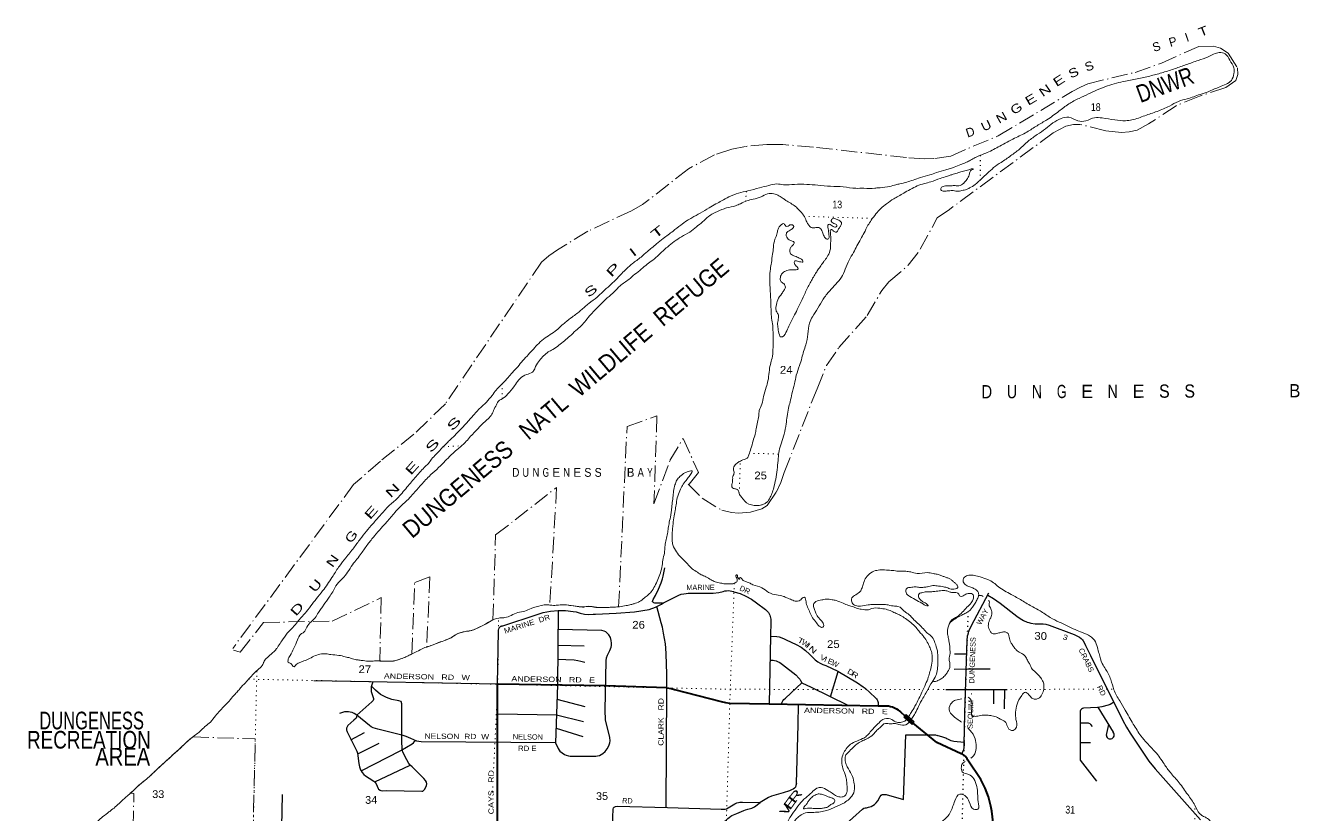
# Model space of a CAD drawing. Header units: feet. Extents: x -739708 to -488887, y 188754 to 379550.
# Drawn here: x -543431 to -514565, y 240337 to 258208 of the extents above; entities that cross this region are included whole.
import ezdxf

# ---------------------------------------------------------------- set-up
doc = ezdxf.new("R2010")
doc.units = ezdxf.units.FT
doc.header["$LTSCALE"] = 73
doc.linetypes.add('DOT_DASHED', pattern=[7.7, 5, -1.2, 0.3, -1.2])
doc.linetypes.add('DOTTED', pattern=[1.5, 0.3, -1.2])
for name, color, linetype, lineweight in [('26', 7, 'Continuous', 40), ('29', 7, 'Continuous', 25), ('39', 7, 'Continuous', 13), ('42', 7, 'Continuous', 25), ('44', 7, 'DOT_DASHED', 13), ('6', 7, 'DOTTED', 25), ('61', 7, 'Continuous', 13), ('7', 7, 'DOTTED', 13)]:
    doc.layers.add(name, color=color, linetype=linetype, lineweight=lineweight)
for name, color, linetype in [('27', 7, 'Continuous'), ('30', 7, 'Continuous'), ('41', 7, 'Continuous')]:
    doc.layers.add(name, color=color, linetype=linetype)

msp = doc.modelspace()

# ---------------------------------------------------------------- linework, layer by layer
at = {"layer": '26'}
msp.add_line((-526578.31, 242847.54), (-524111.29, 242797.67), dxfattribs=at)
for points in [[(-532736.35, 239653.4), (-532733.85, 243280.14), (-532733.7, 243288.17)], [(-528900.76, 243204.52), (-530294.83, 243249.52), (-532729.58, 243288.09), (-532733.7, 243288.17)], [(-528900.76, 243204.52), (-528801.96, 243192.45), (-528723.03, 243171.67), (-527667.87, 242897.35), (-527572.33, 242872.41), (-527472.63, 242859.94), (-526578.31, 242847.54)], [(-524111.29, 242797.67), (-523878.17, 242795.05), (-523830.27, 242786.67), (-523783.51, 242773.32), (-523738.4, 242755.16), (-523695.43, 242732.39), (-523657.15, 242706.63), (-523632.24, 242686.92), (-523607.15, 242664.24), (-523506.08, 242572.85)], [(-522779.17, 241967.87), (-523316.55, 242409.16), (-523506.08, 242572.85)], [(-522216.6, 241709.33), (-522228.73, 241715.02), (-522779.17, 241967.87)], [(-521503.12, 240154.36), (-521534.13, 240409.72), (-521556.16, 240528.99), (-521612.31, 240736.25), (-521689.82, 240936.5), (-521787.83, 241127.55), (-522077.52, 241570.42), (-522093.38, 241594.66), (-522110, 241620.42), (-522116.96, 241630.41), (-522135.51, 241651.84), (-522156.2, 241671.22), (-522178.8, 241688.33), (-522203.07, 241702.99), (-522216.6, 241709.33)]]:
    msp.add_lwpolyline(points, dxfattribs=at)
at = {"layer": '29'}
for p, q in [((-522007.13, 244601.83), (-521606.57, 245354.72)), ((-526553.29, 244375.56), (-526578.31, 242847.54)), ((-531370.31, 244173.41), (-530773.79, 244160.07)), ((-522383.17, 243978.89), (-522101.6, 243979.2)), ((-519300.14, 243937.73), (-518568.01, 242463.75)), ((-532733.7, 243288.17), (-536896.16, 243366.99)), ((-525192.4, 243004.48), (-525016.87, 243579.77)), ((-522580.04, 243167.76), (-521191.98, 243170.38)), ((-521496.2, 243169.81), (-521496.34, 242841.52)), ((-521247.69, 243170.27), (-521253.7, 242729.74)), ((-531388.99, 242950.06), (-530754.59, 242780.27)), ((-519135.15, 242765.46), (-518783.26, 242198.81)), ((-536055.67, 242030.47), (-535746.8, 242195.83)), ((-531409.76, 242293.05), (-530804.16, 242101.37)), ((-535904.14, 241714.45), (-535417.66, 241954.46)), ((-531420.3, 241959.59), (-534468.07, 241984.83)), ((-522163.4, 241970.13), (-522164.35, 241891.97)), ((-519535.83, 241969.92), (-519301.91, 241970.24)), ((-518398.73, 242178.45), (-517975.16, 241549.01)), ((-535513.97, 241075.99), (-534717.57, 241454.8)), ((-537667.02, 238082.48), (-537605.85, 240792.74))]:
    msp.add_line(p, q, dxfattribs=at)
for points in [[(-529001.3, 245120.18), (-529172.52, 245122.76), (-529194.93, 245130.24), (-529209.86, 245143.32), (-529221.07, 245156.4), (-529222.93, 245171.35), (-529219.2, 245182.56), (-529208, 245210.58), (-529153.85, 245298.4), (-529088.49, 245438.54), (-529026.87, 245586.15), (-528995.13, 245672.1), (-528980.19, 245737.5), (-528942.06, 245922.17)], [(-527978.83, 245348.9), (-527850.81, 245352.22), (-527723.83, 245368.9), (-527626.18, 245391.14), (-527587, 245400.88), (-527547.01, 245406.46), (-527506.66, 245407.84), (-527466.39, 245404.99), (-527426.63, 245397.94), (-527387.83, 245386.78), (-527379.97, 245383.97), (-527241.67, 245340.93), (-527108.64, 245283.67), (-526982.31, 245212.81), (-526866.09, 245130.72), (-526662.43, 244977.38), (-526638.38, 244957.02), (-526616.59, 244934.25), (-526597.3, 244909.33), (-526580.73, 244882.53), (-526567.04, 244854.14), (-526556.4, 244824.48), (-526548.91, 244793.87), (-526544.67, 244762.64), (-526543.71, 244731.14), (-526544.79, 244711.43), (-526553.29, 244375.56), (-526409.57, 244370.31), (-526351.53, 244357.83), (-526295.11, 244339.35), (-526240.94, 244315.07), (-526199.27, 244291.44), (-525965.98, 244185.7), (-525858.04, 244123.65), (-525757.18, 244050.65), (-525664.5, 243967.51), (-525631.83, 243933.64), (-525586.72, 243882.95), (-525536.56, 243837.26), (-525481.9, 243797.05), (-525423.34, 243762.78), (-525361.51, 243734.82), (-525298.77, 243713.93), (-525021.77, 243582.68), (-524582.85, 243321.52), (-524453.25, 243232.45), (-524406.69, 243195.23), (-524176.33, 242986.59), (-524161.37, 242971.08), (-524148.11, 242954.09), (-524136.7, 242935.8), (-524127.26, 242916.43), (-524119.9, 242896.17), (-524114.7, 242875.25), (-524111.71, 242853.91), (-524111.51, 242851.42), (-524111.29, 242797.67)], [(-532733.7, 243288.17), (-532711.19, 244490.33), (-532710.72, 244515.4), (-532706.52, 244540.33), (-532704.81, 244545.94), (-532700.74, 244555.54), (-532695.69, 244564.67), (-532689.72, 244573.22), (-532682.88, 244581.1), (-532675.26, 244588.22), (-532666.94, 244594.5), (-532658.01, 244599.88), (-532648.56, 244604.29), (-532640.07, 244607.23), (-532615.01, 244611.52), (-532590.07, 244619.67), (-531860.71, 244858.11), (-531698.42, 244908.93), (-531531.71, 244942.51), (-531362.39, 244958.47), (-531192.34, 244956.65), (-531023.41, 244937.06), (-530957.19, 244924.43), (-530861.82, 244896.03), (-530764.01, 244877.76), (-530664.82, 244869.8), (-530565.34, 244872.26), (-530514.98, 244877.5), (-530043.79, 244898.11), (-529629.36, 244925.04), (-529302.28, 244977.49), (-529159.54, 245032.49), (-529023.33, 245102.11), (-528974.72, 245131.53), (-528675.59, 245280.33), (-528624.86, 245304.98), (-528571.84, 245324.18), (-528517.09, 245337.74), (-528461.23, 245345.5), (-528415.14, 245347.47), (-527978.83, 245348.9)], [(-521630.17, 245304.85), (-521497.76, 245229.02), (-521344.64, 245124.38), (-520971.18, 244829.16), (-520891.82, 244775.9), (-520818.07, 244732), (-520733.11, 244693.69), (-520699.5, 244682.48), (-520650.01, 244672.2), (-520551.98, 244654.45), (-520503.43, 244652.58), (-520474.49, 244653.52), (-520369.92, 244657.26), (-520311.1, 244650.71), (-520235.48, 244627.36), (-519671.56, 244414.35), (-519607.61, 244385.85), (-519548.32, 244350.82), (-519512.38, 244323.25), (-519484.37, 244293.36), (-519466.63, 244267.2), (-519437.22, 244219.08), (-519410.14, 244167.71), (-519300.14, 243937.73)], [(-531362.99, 244958.73), (-531378.66, 243277.04), (-531420.3, 241959.59)], [(-528899.58, 243517.87), (-528912.97, 243973.63), (-528919.51, 244102.56), (-528931.64, 244205.33), (-528972.72, 244440.76), (-528999.8, 244582.76), (-529025.01, 244679.92), (-529129.34, 245047.92)], [(-530298.38, 242700.35), (-530273.73, 243817.45), (-530265.33, 243884.72), (-530243.85, 243944.51), (-530191.57, 244052.88), (-530158.89, 244123.88), (-530150.49, 244168.72), (-530151.42, 244217.3), (-530157.96, 244277.09), (-530179.43, 244348.09), (-530213.98, 244407.88), (-530248.52, 244445.25), (-530284.93, 244475.15), (-530315.74, 244490.1), (-530374.56, 244501.31), (-531367, 244528.71)], [(-522091.53, 244288.21), (-522085.01, 244368.57), (-522079.88, 244399.86), (-522068.21, 244454.52), (-522059.8, 244481.62), (-522051.87, 244502.63), (-522007.13, 244601.83)], [(-522216.6, 241709.33), (-522184.44, 241777.4), (-522172.3, 241810.11), (-522165.77, 241850.28), (-522163.9, 241919.41), (-522145.23, 242640.64), (-522091.53, 244288.21)], [(-531373.29, 243853.17), (-530996.34, 243838), (-530918.85, 243828.66), (-530848.83, 243813.71), (-530758.27, 243787.56)], [(-526557.84, 243829.34), (-526486.92, 243831.65), (-526458.91, 243827.91), (-526421.57, 243818.57), (-526391.69, 243805.49), (-526339.41, 243781.2), (-526277.79, 243738.22), (-525979.02, 243499.05), (-525909.94, 243428.05), (-525887.53, 243400.02), (-525870.72, 243372), (-525839.26, 243317.71)], [(-522391.71, 243632.36), (-522077.12, 243634.07), (-521571.03, 243634.71)], [(-535560.69, 243341.7), (-535595.78, 243227.93), (-535600.45, 243173.75), (-535595.78, 243119.56), (-535548.17, 242966.36), (-535547.23, 242940.2), (-535553.77, 242919.65), (-535584.58, 242887.88), (-535924.41, 242585.2)], [(-528910.94, 240495.26), (-528900.76, 243204.52), (-528899.58, 243517.87)], [(-535924.41, 242585.2), (-535928.13, 242548.78), (-535933.74, 242532.89), (-535941.68, 242519.81), (-535993.96, 242471.23), (-536128.4, 242351.65), (-536138.2, 242339.51), (-536145.66, 242323.63), (-536154.54, 242291.86), (-536156.87, 242275.05), (-536155, 242249.83), (-536152.2, 242231.14), (-536143.34, 242205.92), (-535926.74, 241772.44), (-535908.54, 241725.74), (-535896.87, 241664.07), (-535878.2, 241492.18), (-535861.86, 241420.25), (-535837.12, 241350.18), (-535802.11, 241287.59), (-535766.16, 241245.54), (-535727.42, 241210.99), (-535642.93, 241159.6), (-535538.37, 241092.33), (-535506.15, 241065.24), (-535482.35, 241032.54), (-535438.93, 240926.98), (-535430.07, 240912.96), (-535397.86, 240885.87), (-535377.32, 240878.4), (-535351.65, 240875.59), (-535254.55, 240883.07), (-534447.92, 240864.38), (-534429.71, 240867.19), (-534416.64, 240874.66), (-534384.44, 240912.96), (-534343.36, 240991.44), (-534340.08, 241029.74), (-534343.36, 241066.17), (-534366.23, 241108.21), (-534403.11, 241152.12), (-534671.99, 241413.7), (-534715.39, 241452), (-534746.67, 241492.18), (-534832.57, 241660.33), (-534877.84, 241754.69), (-534888.59, 241788.32), (-534896.05, 241824.76), (-534907.25, 241996.65), (-534903.52, 242841.18), (-534918.46, 242893.5), (-534970.74, 242912.18), (-535131.32, 242938.34), (-535254.55, 242986.92), (-535388.99, 243054.18), (-535497.29, 243151.34), (-535590.65, 243244.76)], [(-526301.6, 242841.34), (-526283.4, 242883.38), (-526269.86, 242908.6), (-526245.12, 242943.17), (-526211.98, 242975.87), (-525839.26, 243317.71)], [(-525839.26, 243317.71), (-525627.99, 243218.67), (-524800.15, 242811.6)], [(-525960.6, 241047.42), (-525920.81, 242370.97), (-525913.97, 242834.11)], [(-518775.44, 242881.37), (-518818.69, 242848.07), (-518852.3, 242829.38), (-518878.45, 242818.17), (-518902.72, 242810.7), (-519040.9, 242778.93), (-519145.47, 242763.98), (-519457.3, 242743.43), (-519483.44, 242737.82), (-519502.12, 242726.61), (-519524.52, 242698.59), (-519533.86, 242678.03), (-519536.91, 242637.07)], [(-535924.41, 242585.2), (-535981.36, 242626.3), (-536000.5, 242635.65), (-536025.71, 242645), (-536070.98, 242654.33), (-536109.73, 242659.94), (-536160.61, 242661.8), (-536204.02, 242659.01), (-536248.84, 242648.73), (-536317.45, 242625.18)], [(-534468.07, 241984.83), (-534522.14, 241990.11), (-534564.15, 242001.32), (-534702.33, 242061.11), (-534807.82, 242104.09), (-534870.38, 242124.64), (-535053.36, 242169.48), (-535445.48, 242270.38), (-535550.04, 242304.01), (-535599.52, 242326.43), (-535639.67, 242352.59), (-535924.41, 242585.2)], [(-532722.46, 242617.45), (-531398.12, 242595.05), (-530784.65, 242442.71)], [(-531420.3, 241959.59), (-531365.13, 241833.17), (-531339.92, 241797.66), (-531320.31, 241773.38), (-531271.76, 241736.01), (-531215.75, 241698.64), (-531183.07, 241683.69), (-531129.86, 241665.01), (-531088.78, 241661.27), (-530509.94, 241657.53), (-530467.93, 241663.14), (-530427.78, 241676.22), (-530389.5, 241693.03), (-530349.35, 241717.32), (-530294.27, 241767.77), (-530252.26, 241825.69), (-530210.25, 241891.09), (-530188.77, 241960.22), (-530184.11, 242006.93), (-530192.51, 242079.8), (-530285.87, 242479.65), (-530298.38, 242700.35)], [(-519536.91, 242637.07), (-519535.18, 241568.42), (-519161.68, 241091.82)], [(-519536.55, 242414.68), (-519377.01, 242416.44), (-519356.94, 242413.18), (-519337.8, 242408.97), (-519316.8, 242397.3), (-519309.33, 242390.76), (-519298.58, 242379.07), (-519265.34, 242332.88)], [(-518891.41, 242372.96), (-518937.28, 242175.42), (-518941.95, 242137.12), (-518941.02, 242123.1), (-518935.41, 242105.35), (-518921.41, 242080.13), (-518912.07, 242071.72), (-518898.07, 242061.44), (-518881.26, 242053.03), (-518866.33, 242049.3), (-518848.59, 242048.36), (-518830.85, 242052.1), (-518812.17, 242058.64), (-518799.1, 242066.11), (-518785.1, 242078.26), (-518777.63, 242087.6), (-518765.49, 242110.96), (-518761.76, 242125.9), (-518760.82, 242138.05), (-518763.62, 242162.34), (-518771.09, 242179.16), (-518783.26, 242198.81)], [(-518568.01, 242463.75), (-518488.2, 242312.75), (-518398.73, 242178.45)], [(-535822.49, 241324.02), (-534925.45, 241789.02), (-534668.75, 241937.04)], [(-534668.75, 241937.04), (-534641.18, 241959.28), (-534622.97, 241980.77), (-534596.54, 242015.34)], [(-523535.34, 240675.92), (-523487.43, 242142.62), (-522885.29, 242144.39)], [(-522885.29, 242144.39), (-522849.94, 242142.58), (-522830.33, 242140.72), (-522812.59, 242138.85), (-522775.4, 242129.19)], [(-522163.4, 241969.18), (-522394.03, 241992.75), (-522429.98, 241998.82), (-522453.78, 242005.82), (-522471.99, 242011.9), (-522519.14, 242033.85), (-522555.09, 242053.94), (-522580.76, 242065.62), (-522649.85, 242089.91), (-522775.4, 242129.19)], [(-517975.16, 241549.01), (-517838.38, 241374.76), (-516805.49, 240216.89)], [(-525960.6, 241047.42), (-525973.42, 240995.28), (-525987.43, 240959.77), (-526008.9, 240933.62), (-526039.71, 240911.19), (-526072.39, 240892.51), (-526121.87, 240870.08), (-526263.78, 240828.98), (-526525.2, 240750.5), (-526593.36, 240724.34), (-526637.24, 240701.92), (-526783.72, 240610.66)], [(-524927.51, 240019.76), (-524919.36, 240047.97), (-524903.49, 240068.51), (-524465.62, 240459.04), (-524432.93, 240479.59), (-524403.99, 240488.94), (-524376.92, 240490.8), (-524331.17, 240500.15), (-524272.35, 240520.69), (-524232.21, 240541.26), (-524197.66, 240565.54), (-524155.65, 240601.05), (-524119.23, 240647.75), (-524063.21, 240748.65), (-524043.61, 240772.95), (-524018.4, 240789.76), (-523995.06, 240793.5), (-523958.65, 240793.5), (-523933.44, 240789.77), (-523535.34, 240675.92)], [(-531115.84, 239968.51), (-530946.88, 240000.29), (-530868.45, 240011.5), (-530763.89, 240022.71), (-530638.78, 240028.31), (-530213.05, 240030.18), (-530183.18, 240032.05), (-530162.64, 240037.65), (-530149.57, 240047), (-530138.36, 240060.08), (-530127.16, 240095.58), (-530114.09, 240461.8), (-530104.75, 240486.09), (-530089.81, 240504.77), (-530063.67, 240517.85), (-530023.13, 240525.54)], [(-530023.13, 240525.54), (-528886.88, 240494.48), (-527668.06, 240454.96)], [(-527668.06, 240454.96), (-527613.36, 240455.26), (-527574.15, 240460.87), (-527548.01, 240468.34), (-527510.67, 240488.9), (-527355.68, 240576.71), (-527310.87, 240599.14), (-527279.13, 240610.35), (-527245.52, 240615.95), (-527183.9, 240615.95), (-526783.72, 240610.66)], [(-527579.93, 239862.73), (-527589.55, 239965.73), (-527602.62, 240057.29), (-527604.04, 240102.13), (-527600.75, 240132.03), (-527590.04, 240164.72), (-527572.75, 240193.69), (-527558.29, 240208.63), (-527516.73, 240246.01), (-527485.47, 240273.1), (-527453.24, 240296.46), (-527426.65, 240311.4), (-527313.19, 240361.85), (-527158.21, 240429.12), (-527119.01, 240443.13), (-527064.85, 240457.15), (-526977.08, 240479.57), (-526941.62, 240494.51), (-526909.86, 240513.2), (-526783.72, 240610.66)]]:
    msp.add_lwpolyline(points, dxfattribs=at)
at = {"layer": '39'}
for points in [[(-521938.93, 255201.4), (-521889.02, 255228.2), (-521638.1, 255330.59), (-521355.69, 255476.58), (-521019.91, 255655.48), (-520741.76, 255793.51), (-520511.78, 255938.88), (-520286.13, 256074.26), (-520018.57, 256265.08), (-519792.04, 256430.75), (-519558.56, 256557.84), (-519346.03, 256657.21), (-519147.78, 256750.9), (-518913.38, 256839.59), (-518508.99, 256950.01), (-518204.94, 257006.54), (-517920.8, 257071.68), (-517654.57, 257145.38), (-517385.97, 257231.13), (-517129.35, 257321.25), (-516858.45, 257417.04), (-516632.28, 257499.89), (-516381.53, 257596.22), (-516249.31, 257566.43), (-516144.55, 257422.23), (-516052.63, 257252.12), (-516050.39, 257118.73), (-516109.29, 256962.74), (-516373.45, 256820.31), (-516636.81, 256706.13), (-516817.97, 256646.32), (-517109.13, 256547.03), (-517310.37, 256489.77), (-517511.04, 256382.01), (-517790.69, 256262.2), (-518069.71, 256164.61), (-518360.75, 256069.35), (-518506.45, 256051.01), (-518749.82, 256071.65), (-519038.96, 256113.7), (-519206.12, 256120.18), (-519405.76, 256048.75), (-519591.23, 256049.66), (-519792.58, 256129.77), (-519968.84, 256100.13), (-520153.16, 256000.01), (-520320.22, 255869.12), (-520505.41, 255738.72), (-520711.38, 255586.65), (-520912.11, 255406.16), (-521103.8, 255259.77), (-521325.89, 255108.13), (-521494.61, 254989.41), (-521639.57, 254855.92), (-521765.81, 254742.12), (-521912.89, 254604.64), (-522042.12, 254527.29), (-522111.6, 254494.8), (-522213.15, 254469.23), (-522318.49, 254451.84), (-522382.67, 254463.65), (-522487.48, 254466.46)], [(-521938.93, 255201.4), (-522043.47, 255142.16), (-522127.72, 255104.46), (-522240.8, 255056.42), (-522386.4, 255002.47), (-522475.17, 254972.35)], [(-523707.59, 254600.56), (-523622.19, 254620.28), (-523461.44, 254662.05), (-523320.81, 254706.42), (-523155.62, 254762.19), (-522943.83, 254822.67), (-522790.8, 254876.77), (-522581.04, 254937.31), (-522475.17, 254972.35)], [(-522478.71, 254818.68), (-522410.28, 254838.1), (-522292.27, 254875.35), (-522178.41, 254908.67), (-522058.56, 254939.82), (-521979.3, 254961.94), (-521957.19, 254959.33), (-522004.46, 254928.27), (-522029.38, 254902.68), (-522047.69, 254826.4), (-522105.14, 254720.87), (-522174.05, 254637.87), (-522282.62, 254578.15), (-522367.24, 254580.4), (-522462.1, 254576.87), (-522485.26, 254574.74)], [(-531835.66, 250974.1), (-531696.59, 251105.35), (-531540.22, 251205.81), (-531397.86, 251310.71), (-531201.08, 251482.69), (-531044.07, 251605.34), (-530845.84, 251757.08), (-530665.66, 251913.38), (-530479.77, 252057.4), (-530351.2, 252174.82), (-530191.54, 252319.61), (-530064.87, 252441.13), (-529919.17, 252592.38), (-529815.27, 252694.36), (-529678.56, 252813.56), (-529484.43, 252963.4), (-529339.47, 253088.42), (-529132.6, 253260.11), (-528979.63, 253382.88), (-528758.74, 253550.11), (-528583.11, 253688.37), (-528438.8, 253791.2), (-528331.95, 253854.73), (-528145.2, 253958.34), (-527937.74, 254079.52), (-527785.81, 254165.97), (-527658.56, 254236.98), (-527492.44, 254325.04), (-527273.86, 254411.57), (-527062.3, 254463.97), (-526799.84, 254531.05), (-526588.23, 254585.47), (-526409.54, 254618.63), (-526258.59, 254600.1), (-526003.84, 254608.84), (-525731.17, 254608.98), (-525479.25, 254589.53), (-525189.05, 254566.95), (-524902.65, 254552.55), (-524616.77, 254520), (-524432.95, 254520.7), (-524184.49, 254521.55), (-524166.21, 254525.05), (-524068.5, 254534.25)], [(-522478.71, 254818.68), (-522556.93, 254791.21), (-522703.67, 254745), (-522917.99, 254666.42), (-523062.49, 254628.22), (-523227.62, 254574.47), (-523383.48, 254492.17), (-523533.16, 254413.73), (-523652.4, 254340.47), (-523757.05, 254282.93), (-523919.82, 254170.55), (-524054.22, 254061.37), (-524162.67, 253941.35), (-524269.8, 253797.05), (-524341.75, 253682.02), (-524431.52, 253508.95), (-524506.07, 253373.8), (-524591.4, 253214.74), (-524670.39, 253065.58), (-524768.17, 252894.76), (-524856.85, 252689.35), (-524944.94, 252504.11), (-525070.58, 252348.23), (-525210.22, 252196.81), (-525359.04, 252007.28), (-525477.92, 251804.76), (-525602.63, 251610.49), (-525665.3, 251466.92), (-525702.66, 251219.62), (-525752, 250976.72), (-525800.78, 250824.66), (-525839.17, 250682.41), (-525894.75, 250504.3), (-525965.66, 250284.23), (-526007.57, 250089.57), (-526064.47, 249865.06), (-526105.98, 249684.52), (-526142.36, 249542.2), (-526176.02, 249353.36), (-526197, 249184.34), (-526241.97, 248953.42), (-526302.1, 248757.27), (-526355.72, 248577.09), (-526374.79, 248403.98), (-526394.74, 248200.6), (-526421.08, 247985.29), (-526467.2, 247784.7), (-526505.77, 247636.38), (-526557.48, 247522.79), (-526639.64, 247404.01), (-526707.39, 247365.6), (-526774.68, 247343.33), (-526918.2, 247339.43), (-527044.65, 247367.34), (-527209.79, 247525.62), (-527258, 247605.78), (-527274.38, 247668.86), (-527323.79, 247706.65), (-527391.95, 247724.78), (-527423.26, 247760.03), (-527421.07, 247836.7), (-527407.7, 247951.41), (-527406.78, 247983.7), (-527378.58, 248051.54), (-527386.2, 248138.59), (-527390.99, 248183.16), (-527325.55, 248282.22), (-527259.59, 248328.77), (-527145.07, 248377.94), (-527079.52, 248410.36), (-527041.06, 248483.96), (-526992.63, 248623.9), (-526945.19, 248800.23), (-526898.37, 248954.36), (-526876.87, 249070.85), (-526848.28, 249223.5), (-526817.95, 249365.99), (-526804.47, 249484.74), (-526745.77, 249630.45), (-526710.44, 249807.12), (-526645.92, 250015.26), (-526607.53, 250157.52), (-526581.7, 250354.67), (-526554.44, 250531.58), (-526516.04, 250673.84), (-526494.37, 250867.07), (-526488.96, 251056.73), (-526492.66, 251210.31), (-526501.08, 251410.48), (-526524.56, 251578.77), (-526538.12, 251740.72), (-526541.24, 251914.47), (-526550.3, 252092.44), (-526561.32, 252272.49), (-526567.38, 252484.7), (-526553.38, 252692.29), (-526531.13, 252835.02)], [(-524068.5, 254534.25), (-523848.75, 254564.34), (-523707.59, 254600.56)], [(-525219.57, 253709.6), (-525244.19, 253696.18), (-525250.07, 253631.73), (-525235.94, 253560.64), (-525228.5, 253467.53), (-525222.27, 253402.73), (-525233.16, 253374.78), (-525271.68, 253369.84), (-525336.49, 253434.33), (-525376.34, 253524.34), (-525412.44, 253604.15), (-525452.05, 253631.55), (-525522.8, 253629.57), (-525603.7, 253625.87), (-525653.52, 253649.53), (-525698.38, 253705.36), (-525740.59, 253783.33), (-525767.12, 253844.68), (-525801.6, 253910.31), (-525905.22, 254030.45), (-525985.78, 254109.53), (-526202.01, 254247.08), (-526261.4, 254289.2), (-526358.67, 254348.58), (-526476.42, 254398.45), (-526617.97, 254392.47), (-526765.29, 254326.08), (-526944.55, 254272.74), (-527086.97, 254236.5), (-527232.22, 254172.07), (-527342.63, 254124.8), (-527543.98, 254076.14), (-527654.11, 254038.95), (-527848.54, 253949.7), (-527955.55, 253880.12), (-528090.3, 253758.84), (-528230.81, 253647.83), (-528379.62, 253528.98), (-528568.46, 253423.41), (-528731.17, 253313.04), (-528886.15, 253190.33), (-528985.5, 253106.39), (-529114.19, 252984.93), (-529252.86, 252867.81), (-529378.73, 252774.54), (-529513.3, 252659.32), (-529660.04, 252542.43), (-529755.29, 252460.38), (-529959.52, 252310.84), (-530086.48, 252179.23), (-530248.09, 252036.52), (-530374.77, 251915.01), (-530509.86, 251781.62), (-530622.35, 251661.72), (-530735.24, 251527.69), (-530837.64, 251407.48), (-530964.03, 251296.06), (-531094.8, 251172.65), (-531218.99, 251067.21), (-531347.16, 250963.92), (-531483.12, 250870.95), (-531585.76, 250813.35), (-531691.27, 250725.55), (-531783.06, 250623.22), (-531873.87, 250484.5), (-531919.07, 250386.87), (-531975, 250338.01), (-532115.8, 250287.59), (-532254.18, 250180.55), (-532353.01, 250044.09), (-532501.59, 249862.63), (-532634.09, 249749.37), (-532705.93, 249709.05), (-532759.09, 249615.69), (-532827.35, 249488.43), (-532847.18, 249430.45), (-533026.5, 249233.73), (-533140.95, 249115.9), (-533272.06, 248980.38), (-533367.95, 248876.14), (-533470.17, 248761.99), (-533650.47, 248601.65), (-533824.65, 248443.15), (-533951.62, 248311.55), (-534113.63, 248154.72), (-534287.82, 247996.22), (-534487.95, 247777.89), (-534638.2, 247608.6), (-534754.9, 247482.76), (-534920.95, 247326.04), (-535064.64, 247174.73), (-535244.3, 246965.91), (-535371.6, 246822.2), (-535519.96, 246648.81), (-535676.9, 246457.5), (-535822.14, 246251.71), (-536023.36, 245995.05)], [(-522484.62, 254575.24), (-522533.99, 254574.76), (-522586.47, 254576.29), (-522641.41, 254561.74), (-522678.32, 254542.62), (-522688.12, 254482.32), (-522622.21, 254456.17), (-522522.03, 254464.08), (-522486.88, 254466.34)], [(-525118.36, 253550.56), (-525107.24, 253540.74), (-525053.04, 253529.06), (-525021.39, 253576.61), (-524989.62, 253628.19), (-524953.81, 253679.65), (-524945.86, 253746.06), (-524983.11, 253785.51), (-525062.8, 253824.18), (-525135.1, 253838.4), (-525173.22, 253776.91), (-525137.93, 253739.53), (-525092.14, 253715.99), (-525056.28, 253698.79), (-525045.09, 253666.15), (-525063.83, 253646.5), (-525128.23, 253654.44), (-525175.75, 253688.13), (-525219.57, 253709.6)], [(-526531.13, 252835.02), (-526503.4, 253028.07), (-526484.9, 253181.01), (-526449.22, 253369.79), (-526425.35, 253427.66), (-526393.93, 253537.81), (-526369.48, 253615.85), (-526327.34, 253677.23), (-526241.42, 253715.11), (-526222.16, 253682.24), (-526178.46, 253656.74), (-526127.25, 253681.5), (-526054.32, 253689.47), (-526024.96, 253656.31), (-526044.34, 253614.47), (-526130.71, 253560.44), (-526184.62, 253511.52), (-526192.69, 253441.08), (-526128.51, 253354.4), (-526058.62, 253326.11), (-526015.15, 253292.53), (-526045.24, 253228.79), (-526086.93, 253183.56), (-526108.66, 253058.99), (-526025.69, 252993.97), (-525967.68, 252974.11), (-525880.09, 252929.15), (-525826.58, 252893.26), (-525815.68, 252850.54), (-525866.13, 252852.01), (-525960.41, 252874.95), (-526002.79, 252876.18), (-526008.55, 252815.77), (-525950.08, 252741.37), (-525923.04, 252698.17), (-525968.07, 252677.27), (-526089.27, 252676.76), (-526211.39, 252643.97), (-526287.56, 252593.68), (-526326.54, 252501.92), (-526318.86, 252416.88), (-526251.8, 252360.41), (-526213.74, 252278.53), (-526246.03, 252208.79), (-526294.52, 252137.5), (-526387.52, 251992.79), (-526423.84, 251852.49), (-526424.35, 251763.66), (-526409.47, 251718.8), (-526372.86, 251657.15), (-526368.88, 251584.33), (-526388.42, 251465.76), (-526379.82, 251342.33), (-526349.54, 251200.09), (-526328.55, 251157.07), (-526282.02, 251159.76), (-526183.31, 251292.18), (-526116.78, 251429.58), (-526026.72, 251612.74), (-525943.35, 251773.89), (-525855.31, 251957.11), (-525769.06, 252148.46), (-525713.14, 252267.99), (-525651.45, 252377.26), (-525595.87, 252484.69), (-525530.31, 252587.79), (-525477.32, 252675.1), (-525410.1, 252766.03), (-525340.62, 252864.98), (-525302.91, 252912.35), (-525232.86, 253031.47), (-525192.1, 253185.78), (-525194.35, 253248.44), (-525182.25, 253318.77), (-525183.17, 253361.83)], [(-525183.17, 253361.83), (-525185.54, 253403.58), (-525188.26, 253457.07), (-525190.98, 253515.09), (-525195.52, 253552.26), (-525190.98, 253576.73), (-525179.2, 253583.08), (-525158.35, 253584.89), (-525135.69, 253564.95), (-525118.36, 253550.56)], [(-543430.75, 238674.35), (-543343.17, 238770.75), (-543291.22, 238821.74), (-543189.57, 238915.71), (-543073.56, 239017.34), (-542957.5, 239120.99), (-542843.62, 239218.65), (-542744.05, 239310.66), (-542533.08, 239484.24), (-542427.56, 239572.04), (-542305.33, 239679.55), (-542182.98, 239791.09), (-542064.66, 239902.75), (-541915.04, 240049.85), (-541810.68, 240167.98), (-541709.09, 240259.93), (-541570.6, 240371), (-541506.59, 240419.63), (-541397.04, 240507.31), (-541280.81, 240617.01), (-541191.78, 240693.17), (-541100.51, 240777.35), (-540996.9, 240869.25), (-540866.13, 240992.66), (-540628.23, 241189.69), (-540526.41, 241289.72), (-540434.97, 241379.95), (-540283.67, 241514.88), (-540153.13, 241630.22), (-540055.52, 241724.31), (-539925.1, 241835.62), (-539814.97, 241943.48), (-539705.13, 242041.25), (-539579.09, 242140.57), (-539477.9, 242218.4), (-539363.62, 242330.18), (-539241.56, 242431.63), (-539128.5, 242571.72), (-539020.04, 242691.74), (-538907.55, 242811.65), (-538790.85, 242937.49), (-538682.17, 243065.59), (-538609.29, 243142.22), (-538538.09, 243231.02), (-538469.53, 243297.69), (-538375.66, 243401.98), (-538284.05, 243498.26), (-538229.73, 243561.3), (-538037.96, 243769.77), (-538033.35, 243789.83), (-537974.49, 243870.91), (-537866.72, 243966.73), (-537739.88, 244094.29), (-537706.03, 244147.83), (-537619.72, 244270.52), (-537499.74, 244440.7), (-537341.35, 244611.77), (-537242.99, 244732.09), (-537063.56, 244932.84), (-536933.43, 245104.74), (-536805.54, 245268.63), (-536665.21, 245444.27), (-536564.08, 245590.76), (-536462.78, 245743.3), (-536317.08, 245965.23), (-536170.34, 246152.8), (-535994.26, 246377.88), (-535845.21, 246575.48), (-535706.89, 246751.18), (-535560.62, 246922.61), (-535395.72, 247109.65), (-535195.59, 247327.98), (-535011.08, 247494.25), (-534898.54, 247616.18), (-534787.66, 247750.27), (-534580.79, 247992.63), (-534366.13, 248224.67), (-534301.67, 248289.43), (-534230.29, 248384.28), (-534130.25, 248492.44), (-533971.93, 248661.5), (-533799.41, 248832.16), (-533551.89, 249083.44), (-533385.15, 249264.36), (-533253.8, 249407.96), (-533164.09, 249508.33), (-532987.6, 249676.86), (-532860, 249830.66), (-532767.69, 249951.15), (-532655.32, 250067.03), (-532522.07, 250206.52), (-532423.94, 250318.77), (-532307.18, 250446.63), (-532190.2, 250582.56), (-532067.16, 250718.32), (-531950.34, 250848.2), (-531835.66, 250974.1)], [(-528796.12, 247214.37), (-528779.75, 247363.33), (-528761.31, 247514.25), (-528744.94, 247663.2), (-528714.73, 247801.66), (-528671.2, 247911.46), (-528602.24, 247992.25), (-528490.85, 248073.82), (-528413.24, 248103.87), (-528326.17, 248111.43), (-528335.05, 248083.42), (-528396.17, 247994.33), (-528463.34, 247905.41), (-528545.33, 247792.69), (-528601.31, 247671.14), (-528664.55, 247507.39), (-528689.23, 247350.6), (-528713.09, 247222.05), (-528742.03, 247057.3), (-528763.36, 246876.18), (-528774.37, 246773.51), (-528778.68, 246551.51), (-528763.63, 246442.02), (-528681.28, 246284.13), (-528583.71, 246164.17), (-528461.93, 246043.5), (-528350.24, 245923.12), (-528235.38, 245843.04), (-528120.34, 245769.01), (-528012.63, 245721.45), (-527893.39, 245653.36), (-527803.78, 245608.34), (-527681.42, 245578.53), (-527582.94, 245561.53), (-527484, 245560.66), (-527401.08, 245564.31), (-527349.94, 245587.05), (-527316.96, 245610.32), (-527306.06, 245638.28), (-527312.81, 245684.92), (-527314.48, 245697.09), (-527330.11, 245715.72), (-527337.26, 245748.23), (-527322.67, 245763.96), (-527300.76, 245753.23), (-527297.53, 245724.86), (-527278.44, 245685.94), (-527246.61, 245668.86), (-527243.62, 245703.1), (-527217.5, 245698.3), (-527196.22, 245665.37), (-527132.85, 245621.12), (-527032.92, 245583.88), (-526953.35, 245541.18), (-526745.19, 245474.54), (-526592.68, 245369.13), (-526414.62, 245309.42), (-526257.96, 245278.61), (-526184.15, 245246.17), (-526072.35, 245200.51), (-525966.25, 245167.13), (-525907.38, 245177.53), (-525903.29, 245179.43), (-525862.29, 245200.45), (-525834.9, 245240.04), (-525781.91, 245256.67), (-525746.45, 245154.67), (-525709.48, 245034.45), (-525656.37, 244913.76), (-525599.23, 244792.95), (-525509.56, 244679.28), (-525421.34, 244585.83), (-525366.96, 244580.21), (-525345.69, 244617.96), (-525389.4, 244714.15), (-525479.47, 244813.7), (-525532.92, 244922.28), (-525558.99, 244999.78), (-525576.46, 245095.2), (-525520.13, 245158.18), (-525389.77, 245196.79), (-525288.28, 245214.03), (-525157.34, 245202.14), (-525060.87, 245185.19), (-524907.15, 245122.16), (-524783.35, 245072.11), (-524673.22, 245038.61), (-524603.22, 245014.36), (-524494.99, 244984.96), (-524333.65, 244976.22), (-524254.14, 245002.18), (-524074.18, 245009.05), (-523933.49, 244984.76), (-523807.45, 244942.73), (-523701.93, 244889.17), (-523604.13, 244847.96), (-523495.15, 244774.1)], [(-536023.36, 245995.05), (-536131.29, 245822.5), (-536244.3, 245684.44), (-536371.15, 245556.87), (-536468.99, 245384.03), (-536551.32, 245259.21), (-536675.57, 245081.08), (-536732.42, 244999.94), (-536793.59, 244908.83), (-536865.55, 244793.8), (-536961.09, 244701.67), (-537055.36, 244583.25), (-537123.33, 244466.09), (-537191.25, 244421.62), (-537267.65, 244292.58), (-537349.75, 244105.15), (-537437.33, 243938.07), (-537482.64, 243836.4), (-537476.01, 243785.72), (-537432.19, 243764.26), (-537385.08, 243716.44), (-537343.62, 243682.92), (-537314.5, 243712.36), (-537231.93, 243774.58), (-537154.38, 243802.61), (-537025.63, 243855.41), (-536896.47, 243922.33), (-536759.88, 243966.81), (-536624.26, 243977), (-536511.65, 243959.59), (-536332.39, 243942.25), (-536185.87, 243909.72), (-536081.62, 243882.45), (-535959.38, 243848.6), (-535874.96, 243834.03), (-535778.33, 243823.13), (-535631.29, 243808.76), (-535526.06, 243815.79), (-535328.23, 243812.05), (-535180.79, 243811.8), (-535063.4, 243820.5), (-534961.57, 243849.84), (-534839.1, 243894.74), (-534736.7, 243944.26), (-534605.7, 244005.07), (-534445.75, 244089.27), (-534180.41, 244186.55), (-534074.14, 244229.9), (-533908.89, 244287.69), (-533781.98, 244346.6), (-533658.65, 244421.76), (-533465.03, 244482.77), (-533355.53, 244497.75), (-533188.15, 244559.52), (-533065.22, 244620.56), (-532896.86, 244716.63), (-532707.04, 244785.82), (-532609.89, 244793.09), (-532573.45, 244796.07), (-532424.57, 244846.26), (-532273.27, 244910.51), (-532118.8, 244944.38), (-531975.75, 245002.82), (-531743.5, 245072.79), (-531611.8, 245087.14), (-531466.79, 245072.82), (-531351.41, 245081.57), (-531207.89, 245085.47), (-531066.97, 245069.25), (-530887.94, 245043.85), (-530783.11, 245036.76), (-530673.61, 245051.75), (-530552.93, 245034.1), (-530363.34, 245024.54), (-530217.81, 245028.38), (-530094.42, 245034.88), (-529968.95, 245043.35), (-529820.77, 245069.32), (-529715.13, 245090.48), (-529639.77, 245112.52), (-529515.23, 245159.38), (-529407.81, 245243.09), (-529327.2, 245307.38), (-529254.44, 245379.98), (-529173.95, 245510.91), (-529100.96, 245662.26), (-529044.23, 245810.04), (-529007.16, 245976.57), (-528980.36, 246137.34), (-528949.52, 246298), (-528939.72, 246428.97), (-528915.68, 246563.57), (-528883.45, 246701.97), (-528865.82, 246824.64), (-528843.91, 246955.26), (-528811.05, 247115.86), (-528796.12, 247214.37)], [(-523361.99, 242494.8), (-523332.92, 242531.9), (-523271.57, 242629.07), (-523198.58, 242780.41), (-523096.12, 242973.31), (-523028.21, 243088.46), (-522915.26, 243295.19), (-522817.94, 243449.87), (-522773.54, 243589.93), (-522759.19, 243738.95), (-522759.72, 243932.82), (-522770.62, 244046.23), (-522824.14, 244223.47), (-522889.01, 244356.62), (-522987.67, 244438.25), (-523085.76, 244540.05), (-523193.7, 244650.22), (-523301.99, 244748.29), (-523380.3, 244835.38), (-523492.91, 244923.47), (-523662.95, 245051.61), (-523769.74, 245060.77), (-523918.39, 245089.33), (-524019.3, 245092.27), (-524211.13, 245093.82), (-524336.6, 245085.35), (-524511.13, 245056.1), (-524623.86, 245069.48), (-524700.84, 245132.31), (-524716.58, 245217.58), (-524649.64, 245298.42), (-524536.52, 245369.85), (-524485.84, 245447.13), (-524450.67, 245547.07), (-524402.65, 245672.9), (-524308.55, 245785.26), (-524171.09, 245860.02), (-524045.39, 245876.55), (-523883.94, 245871.85)], [(-523883.94, 245871.85), (-523755.01, 245860.02), (-523624.13, 245846.11), (-523486.78, 245846.15), (-523370.07, 245830.64), (-523229.73, 245794.24), (-522998.86, 245815.79), (-522866.66, 245794.13)], [(-522866.66, 245794.13), (-522816.64, 245786.98), (-522773.07, 245778.12), (-522730.24, 245764.09), (-522690.42, 245752.47)], [(-522690.67, 245752.54), (-522654.14, 245738.2), (-522586.33, 245712.15), (-522518.47, 245688.12), (-522460.91, 245656.28), (-522407.72, 245612.44), (-522360.41, 245574.82), (-522319.37, 245529.29), (-522311.02, 245468.46), (-522362.08, 245445.58), (-522485.04, 245446.84), (-522532.76, 245470.34), (-522632.91, 245493.21), (-522696.46, 245505.33)], [(-522496.85, 244661.48), (-522486.92, 244675.23), (-522414.56, 244737.94), (-522334.49, 244788.33), (-522217.74, 244851.88), (-522125.64, 244899.92), (-522035.21, 244960.13), (-521987.25, 245015.41), (-521926.29, 245102.67), (-521879.43, 245190.3), (-521838.38, 245286.17), (-521838.38, 245356.87), (-521877.06, 245414.46), (-521948.37, 245458.78), (-522036.1, 245493.45), (-522115.71, 245529.91), (-522155.08, 245563.28), (-522182.02, 245608.44), (-522178.04, 245677.02), (-522156.85, 245712.81), (-522056.86, 245754.59), (-521927.87, 245753.17), (-521801.86, 245717.48), (-521630.15, 245658.36), (-521497.07, 245588.15), (-521386.84, 245494.3), (-521246.28, 245403.69), (-521097.42, 245320.94), (-520855.26, 245187.21), (-520607.52, 245037.18), (-520444.67, 244950.01), (-520211.09, 244798.34), (-520008.36, 244695.96), (-519829.28, 244612.4), (-519646.29, 244524.7), (-519484.89, 244457.77), (-519301.84, 244372.09), (-519211.59, 244284.83), (-519143.79, 244117.38), (-519107.36, 243981.07), (-519033.17, 243754.86), (-518960.07, 243631.71), (-518839.89, 243392.15), (-518769.85, 243162.02), (-518637.99, 242908.01), (-518516.83, 242702.78), (-518330.28, 242386.71), (-518156.51, 242117.45), (-518020.09, 241952.2), (-517832.16, 241755.28), (-517632.26, 241483.3), (-517490.72, 241285.6), (-517291.56, 241058.08), (-517097.65, 240788.28), (-516935.16, 240547.6), (-516825.74, 240354.79), (-516762.6, 240306.65), (-516677.12, 240263.97), (-516514.8, 240087.93), (-516321.4, 239799.96), (-516170.3, 239654.53), (-515934.42, 239442.19), (-515651.68, 239176.08), (-515426.22, 238881.19), (-515224.02, 238689.95), (-515012.25, 238480.28), (-514772.86, 238249.67), (-514752.68, 238230.39)], [(-522698.16, 245505.65), (-522743.01, 245509.48), (-522869.92, 245521.25), (-522991.81, 245496.53), (-523072.94, 245484.75), (-523172, 245481.58), (-523274.69, 245492.65), (-523376.06, 245479.44), (-523463.47, 245459.77), (-523480.3, 245365.35), (-523391.96, 245275.95), (-523237.03, 245184.6), (-523083.93, 245099.37), (-523010.19, 245064.91), (-522981.87, 245066.11), (-523024.95, 245113.81), (-523100.49, 245156.39), (-523167.43, 245216.91), (-523197.99, 245278.38), (-523182.2, 245336.48), (-523096.63, 245362.26), (-523049.75, 245377.05), (-522918.35, 245381.3), (-522825.17, 245390.71), (-522698.61, 245406.48)], [(-522698.84, 245406.45), (-522623.13, 245412.15), (-522534.95, 245393.63), (-522465.01, 245371.57), (-522388.62, 245363.47), (-522322.31, 245355.64), (-522298.48, 245342.88), (-522275.23, 245309.94), (-522253.87, 245281.09), (-522203.39, 245283.78), (-522127.58, 245326.2), (-522056.54, 245342.49), (-521976.24, 245330.25), (-521950.57, 245240.68), (-521987.3, 245154.8), (-522072.73, 245058.09), (-522178.77, 244945.78), (-522290.68, 244839.68), (-522383.01, 244783.56), (-522448.81, 244738.86), (-522501.77, 244649.37), (-522530.5, 244561.25), (-522540.92, 244478.71), (-522527.86, 244371.3), (-522508.7, 244265.74), (-522493.05, 244178.46), (-522487.53, 244089.43), (-522482.47, 243984.26), (-522502.45, 243849.44), (-522486.85, 243760.15), (-522484.44, 243703.52), (-522538.79, 243565.59), (-522584.96, 243502.18), (-522661.75, 243425.44), (-522746.26, 243376.8)], [(-521612.02, 245185.63), (-521611.41, 245185.17), (-521592.36, 245146.28), (-521599.96, 245091.94), (-521579.3, 245038.87), (-521543.38, 244955.09), (-521542.41, 244848), (-521562.16, 244791.96), (-521583.34, 244756.17), (-521594.34, 244724.14), (-521612.36, 244657.96), (-521615.7, 244611.59), (-521576.85, 244489.35), (-521526.03, 244433.45), (-521425.12, 244436.82), (-521331.69, 244460.58), (-521254.67, 244474.69), (-521169.14, 244434.03), (-521145.08, 244358.64), (-521104.27, 244234.33), (-521063.81, 244168.61), (-521015.34, 244100.65), (-520962.45, 244046.72), (-520859.47, 243981.35), (-520815.78, 243957.97), (-520751.54, 243877.47), (-520705.67, 243789.38), (-520665.26, 243721.64), (-520638.96, 243654.28), (-520546.87, 243560.92), (-520458.8, 243467.67), (-520400.49, 243391.37), (-520358.94, 243293.3), (-520357.33, 243208.41), (-520387.15, 243081.95), (-520458.54, 242982.85), (-520523.99, 242950.25), (-520630.13, 242975.31), (-520694.6, 243047.73), (-520775.53, 243108.47), (-520858.31, 243033.92), (-520964.81, 242834.75), (-520998.21, 242653.84), (-520988.89, 242485.93), (-520975.55, 242317.91), (-521056.31, 242243.3), (-521169.65, 242298.84), (-521218.63, 242419.33), (-521325.52, 242488.85), (-521404.9, 242533.39), (-521532.8, 242573.16), (-521643.27, 242588.23), (-521792.7, 242580.09), (-521914.39, 242555.06), (-521976.85, 242556.73), (-521994.69, 242638.01), (-521985.93, 242803.42), (-521993.18, 242902.59), (-522070.54, 242997.95)], [(-521825.89, 245299.97), (-521755.55, 245292.04), (-521734.82, 245276.81)], [(-523495.15, 244774.1), (-523370.49, 244683.64), (-523252.51, 244571.16), (-523172.47, 244473.92), (-523109.91, 244401.42), (-523053.4, 244329.1), (-522982.07, 244209.89), (-522936.4, 244111.63), (-522899.14, 244001.5), (-522885.99, 243896.11), (-522903.11, 243720.92), (-522937.64, 243572.49), (-522975.64, 243444.36), (-523036.58, 243290.64), (-523118.62, 243105.23), (-523187.29, 242963.85), (-523277, 242792.79), (-523361.98, 242645.83), (-523423.22, 242550.12)], [(-522746.7, 243376.54), (-522767.15, 243368.49), (-522814.22, 243353.12), (-522889.55, 243341.3)], [(-522213.03, 242955.88), (-522215.49, 242954.98), (-522359.45, 242926.5), (-522443.84, 242866.13), (-522502.51, 242718.22), (-522408.06, 242566.21), (-522297.54, 242482.46), (-522226.38, 242431.31)], [(-523423.22, 242550.12), (-523504.8, 242454.11), (-523606.68, 242422.75), (-523715.37, 242436.01), (-523836.63, 242504.16), (-524006.73, 242488.92), (-524091.6, 242416.67), (-524206, 242300.86), (-524289.48, 242206.36), (-524372.86, 242115.89), (-524463.44, 242055.93), (-524639.24, 241982.29), (-524766.72, 241903.21), (-524854.59, 241796.72), (-524914.38, 241683.36), (-524937.15, 241522.47), (-524912.81, 241384.44), (-524841.54, 241192.54), (-524822.85, 241068.82), (-524814.02, 240953.45), (-524821.34, 240838.56), (-524855.7, 240766.87), (-524957.64, 240733.48), (-525050.02, 240752.33), (-525151.15, 240817.87), (-525254.31, 240883.48), (-525401.81, 240952.39), (-525497.29, 240932.96), (-525617.22, 240835.48), (-525753.87, 240718.3), (-525897.5, 240569), (-526027.91, 240387.02), (-526135.5, 240226.58), (-526192, 240086.87), (-526330.55, 239903.1), (-526463.86, 239761.58), (-526573.98, 239583.04), (-526614.5, 239366.13), (-526632.6, 239227.32), (-526650.59, 239021.87), (-526698.78, 238819.31), (-526808.04, 238600.36), (-526915.68, 238437.9), (-527023.62, 238336.04), (-527181.14, 238195.23), (-527333.53, 238021.96), (-527395.5, 237831.92), (-527407.78, 237684.86), (-527422.07, 237467.19), (-527401.01, 237284.83), (-527357.65, 237105.86), (-527309.61, 236948.97), (-527295.65, 236801.15), (-527298.52, 236629.58), (-527323.19, 236402.11), (-527309.86, 236315.32)], [(-527188.87, 236379.58), (-527192.14, 236535.61), (-527181.77, 236686.77), (-527191.75, 236903.13), (-527216.09, 237111.84), (-527235.07, 237225.47), (-527276.13, 237485.15), (-527299.03, 237602.94), (-527299.26, 237736.23), (-527291.83, 237855.16), (-527226.33, 237956.24), (-527123.88, 238078.46), (-526984.98, 238203.65), (-526841.18, 238359), (-526728.69, 238478.91), (-526629.29, 238635.54), (-526561.72, 238809.26), (-526509.2, 239021.79), (-526490.53, 239180.78), (-526452.31, 239387.66), (-526417.26, 239554.25), (-526333.95, 239713.37), (-526247.46, 239842.12), (-526109.08, 240019.83), (-526037.01, 240138.9), (-525959.29, 240243.66), (-525886.76, 240308.19), (-525757.66, 240373.09), (-525565.42, 240385.67), (-525415.62, 240397.46), (-525279.49, 240425.81), (-525075.14, 240508.71), (-524876.51, 240603.9), (-524769.09, 240687.61), (-524708.67, 240752.49), (-524645.42, 240916.24), (-524652.29, 241029.52), (-524695.94, 241198.4), (-524784, 241368.57), (-524835.72, 241467.01), (-524862.6, 241586.94), (-524843.57, 241687.35), (-524785.28, 241748.26), (-524687.44, 241850.42), (-524483.27, 241997.94), (-524380.93, 242045.45), (-524220.23, 242155.88), (-524157.62, 242226.75), (-524076.72, 242301.13), (-523944.63, 242400.28), (-523837.95, 242387.07), (-523746.74, 242398.55), (-523642.37, 242375.32), (-523487.03, 242368.78), (-523360.01, 242497.23)], [(-522080.81, 242297.95), (-522028.15, 242242.97), (-521916.61, 242054.15), (-521891.52, 241873.69), (-521920.25, 241714.87), (-521995.49, 241621.94), (-522011.68, 241612.68)], [(-522139.2, 241537.87), (-522186.26, 241507.85), (-522225.06, 241420), (-522206.19, 241304.35), (-522058.66, 241245.87), (-521946.53, 241147.94), (-521877.06, 240968.32), (-521857.44, 240808.21), (-521846.57, 240624.1), (-521851.24, 240460.6), (-521950.08, 240459.2), (-522046.26, 240621.35), (-522150.9, 240769.58), (-522260.96, 240798.78), (-522374.14, 240648.28), (-522480.53, 240382.45), (-522603.89, 240228.17), (-522742.11, 240118.74), (-522810.44, 240018.69), (-522825.72, 239977.76)], [(-525693.44, 240641.82), (-525651.7, 240689.07), (-525579.05, 240757.63), (-525542.09, 240778.77), (-525488.93, 240801.46), (-525446.43, 240804.26), (-525398.23, 240794.78), (-525306.03, 240769.88), (-525242.25, 240739.75), (-525166.14, 240717.34), (-525122.32, 240695.87), (-525095.73, 240636.54), (-525125.31, 240590.95), (-525182.68, 240562.33), (-525259.02, 240505.99), (-525334.08, 240484.94), (-525415.52, 240474.19), (-525495.42, 240474.19), (-525550.74, 240472.65), (-525611.21, 240479.89), (-525681.79, 240483.97), (-525750.8, 240471.84), (-525799.35, 240469.22), (-525798.95, 240483.34), (-525758.76, 240546.79), (-525733.8, 240572.32), (-525693.44, 240641.82)]]:
    msp.add_spline(points, degree=3, dxfattribs=at)
at = {"layer": '44'}
for p, q in [((-539639.52, 242093.3), (-538223.81, 242048.34)), ((-541055.21, 240817.59), (-540973.14, 240814.98)), ((-541004.27, 239495.31), (-540973.14, 240814.98))]:
    msp.add_line(p, q, dxfattribs=at)
for points in [[(-522468.55, 255248.86), (-521955.22, 255474.47), (-521390.12, 255706.37), (-519719.63, 256709.93), (-519528.33, 256813.7), (-519361.68, 256887.86), (-518290.21, 257146.75), (-517691.65, 257355.64), (-516847.31, 257732.88), (-516511.33, 257739.45), (-516354.06, 257695.61), (-516181.15, 257582.38), (-515973.15, 257247.18), (-515965.68, 257097.71), (-516010.49, 256963.18), (-516234.56, 256806.23), (-516833.56, 256604.37), (-517360.23, 256391.83), (-517983.56, 255977.26), (-518243.69, 255834.64), (-518425.52, 255797.18), (-518594.72, 255782.32), (-518954.69, 255821.25), (-519543.27, 255969.16), (-519685.18, 255969.16), (-519856.96, 255924.32), (-520148.25, 255774.85), (-522496.75, 254042.77)], [(-522468.55, 255248.86), (-522852.27, 255192.22), (-523053.03, 255189.41), (-523470.59, 255216.32), (-525576.78, 255454.06), (-526271.52, 255512.24), (-526630.54, 255510.78), (-527117.64, 255468.68), (-527429.69, 255406.15), (-527819.39, 255278.25), (-528411.72, 254959.94), (-529449.07, 254152.14), (-529699.9, 254010.16), (-530686.78, 253551.11), (-531376.91, 253126.7), (-531571.09, 252992.17), (-531739.83, 252844.79), (-533916.9, 249639.75), (-534630.81, 248948.01), (-535388.84, 248340.18), (-535996.9, 247807.85), (-538736.15, 244097.75)], [(-528414.88, 247820.45), (-528097.99, 247499.79), (-527655.88, 247226.87), (-527437.17, 247177.7), (-527278.51, 247165.75), (-527003.99, 247185.18), (-526750.05, 247259.91), (-526626.81, 247334.65), (-526417.69, 247648.54), (-526316.86, 247857.8), (-526242.18, 248082.01), (-525496.69, 249981.28), (-525280.03, 250510.33), (-525002.42, 250914.63), (-524358.8, 251636.28), (-524030.04, 252205.27), (-523867.32, 252399.8), (-523428.26, 252778.2), (-523157.25, 253138.15), (-522774.2, 253851.54), (-522496.75, 254042.77)], [(-529991.32, 245041.21), (-529801.86, 249123.99), (-529122.84, 249363.48), (-529191.9, 247370.82), (-528830.31, 248353.68), (-528530.47, 248856.58), (-528184.89, 248086.27), (-528393.87, 247817.96)], [(-532838.19, 244746.29), (-532778.15, 246669.19), (-531396.42, 247746.29), (-531550.25, 245081.01)], [(-534678.18, 243971.42), (-534612.54, 245590.18), (-534271.32, 245722.02), (-534338.77, 244130.05)], [(-538719.32, 244056.92), (-538567.3, 244013.03), (-538036.13, 244688.69), (-536482.43, 244716.25), (-535368.8, 245251.31), (-535404.72, 243813.38)], [(-531550.25, 245081.01), (-531440.4, 245073.88), (-531261.15, 245085.09), (-531122.98, 245077.62), (-530839.17, 245040.25), (-530757.02, 245043.98), (-530678.59, 245058.93), (-530588.97, 245047.72), (-530447.06, 245025.3), (-530208.07, 245029.04), (-529991.32, 245041.21)], [(-534338.77, 244130.05), (-533877.07, 244304.09), (-533783.71, 244341.46), (-533701.55, 244397.51), (-533638.07, 244434.88), (-533440.15, 244490.93), (-533320.65, 244505.88), (-533208.62, 244546.98), (-532992.02, 244659.09), (-532838.19, 244746.29)], [(-535404.72, 243813.38), (-535208.37, 243810.83), (-535094.47, 243812.7), (-534997.38, 243836.99), (-534879.74, 243878.1), (-534773.31, 243924.81), (-534678.18, 243971.42)], [(-541055.21, 240817.59), (-540981.78, 240882.92), (-540912.95, 240948.51), (-540859.6, 240998.55), (-540804.12, 241045.06), (-540680.8, 241142.45), (-540612.34, 241205.24), (-540464.48, 241351.26), (-540284.53, 241514.12), (-540004.86, 241767.96), (-539916.56, 241843.59), (-539835.3, 241924.08), (-539756.38, 241997.43), (-539698.54, 242046.54), (-539639.52, 242093.3)], [(-540902.04, 238232.12), (-538389.89, 238169.24), (-538315.34, 238168.12), (-538223.81, 242048.34)]]:
    msp.add_lwpolyline(points, dxfattribs=at)
at = {"layer": '6'}
msp.add_line((-521798.04, 255267.01), (-521802.38, 254708.07), dxfattribs=at)
msp.add_lwpolyline([(-522354.81, 235616.26), (-522266.25, 237720.36), (-522128.73, 243168.82), (-522068.59, 244934.15)], dxfattribs=at)
at = {"layer": '61'}
for p, q in [((-523479.93, 242600.42), (-523292.91, 242434.52)), ((-523292.91, 242434.52), (-523342.68, 242378.42))]:
    msp.add_line(p, q, dxfattribs=at)
msp.add_lwpolyline([(-523342.68, 242378.42), (-523529.7, 242544.32), (-523479.93, 242600.42)], dxfattribs=at)
msp.add_lwpolyline([(-523518.4, 242544.99), (-523479.25, 242589.13), (-523304.2, 242433.84), (-523343.35, 242389.71)], close=True, dxfattribs=at)
at = {"layer": '7'}
for p, q in [((-527095.14, 254455.71), (-527114.2, 254225.24)), ((-524240.64, 253838.68), (-525786.87, 253885.51)), ((-532632.05, 249750.94), (-532628.34, 250095.08)), ((-533966.43, 248667.15), (-533552.16, 248687.13)), ((-527260.02, 247610.6), (-527235.03, 248339.71)), ((-526366.83, 248500.67), (-527027.85, 248519.92)), ((-522984.11, 243168.18), (-522751.1, 243167.92)), ((-522751.1, 243167.92), (-519188.5, 243173.85)), ((-518942.03, 243174.26), (-518775.3, 243174.54)), ((-532849.99, 240837.78), (-532839.16, 241058.2))]:
    msp.add_line(p, q, dxfattribs=at)
for points in [[(-527369.61, 245575.91), (-527463.25, 243173.15), (-527619.51, 237838.44), (-527683.88, 235741.38)], [(-532823.09, 241385.27), (-532729.58, 243288.09), (-532711.35, 244785.34)], [(-538384.1, 235996.48), (-538317.2, 238089.3), (-538187, 243608.73)], [(-538375.3, 243402.36), (-532729.58, 243288.09), (-527463.25, 243173.15), (-523089.89, 243168.3)], [(-517033.17, 235492.56), (-516976.88, 237605.49), (-516933.93, 240545.69)]]:
    msp.add_lwpolyline(points, dxfattribs=at)

# ---------------------------------------------------------------- texts
at = {"layer": '27', "width": 1.25}
for s, rotation, p in [('ANDERSON   RD   E', 359.092, (-532422.47, 243352.17)), ('ANDERSON   RD   E', 359.092, (-525789.83, 242638.6)), ('CAYS   RD', 89.961, (-532821.37, 240340.89))]:
    msp.add_text(s, height=120, rotation=rotation, dxfattribs=at).set_placement(p)
at = {"layer": '30'}
for s, rotation, p in [('MARINE', 0.188, (-528458.31, 245419.34)), ('DUNGENESS', 88.133, (-521934.05, 243303.16)), ('W', 333.433, (-525180.14, 243731.71)), ('-', 88.554, (-521945.27, 243041.79)), ('NELSON', 359.526, (-532389.3, 242037.62))]:
    msp.add_text(s, height=120, rotation=rotation, dxfattribs=at).set_placement(p)
for s, rotation, width, p in [('DR', 335.639, 1.05, (-527265.87, 245421.68)), ('MARINE  DR', 17.603, 1.15, (-532566.92, 244431.64)), ('WAY', 61.986, 1.05, (-521784.2, 244617.68)), ('T', 332.515, 1.45, (-525955.43, 244252.8)), ('W', 329.297, 1.05, (-525859.93, 244200.65)), ('I', 321.244, 1.65, (-525763.07, 244138.6)), ('3', 339.307, 1.25, (-519944.7, 244314.42)), ('N', 318.325, 1.55, (-525698.61, 244084.71)), ('V', 333.607, 1.3, (-525447.26, 243860.77)), ('CRABS', 295.562, 1.05, (-519574.53, 244071.06)), ('I', 336.21, 1.1, (-525345.93, 243805.67)), ('E', 337.2, 1.15, (-525267.82, 243770.41)), ('D', 330.335, 1.25, (-524824.74, 243544.88)), ('ANDERSON   RD   W', 358.915, 1.25, (-535312.51, 243414.82)), ('R', 328.194, 1.3, (-524731.52, 243489.62)), ('RD', 296.414, 1.05, (-519158.71, 243225.88)), ('CLARK   RD', 89.785, 1.2, (-528975.69, 241893.49)), ('SEQUIM', 88.554, 0.95, (-521969.91, 242275.1)), ('NELSON  RD  W', 359.526, 1.2, (-534390.93, 242053.27)), ('RD E', 359.526, 1.1, (-532271.88, 241776.88)), ('RD', 358.434, 0.85, (-529911.96, 240592.53))]:
    msp.add_text(s, height=120, rotation=rotation, dxfattribs=dict(at, width=width)).set_placement(p)
at = {"layer": '41'}
for s, height, rotation, width, p in [('D', 300, 0.194, 0.85, (-521774.25, 249762.36)), ('U', 300, 0.194, 0.8, (-521195.51, 249764.31)), ('N', 300, 0.194, 0.8, (-520630.95, 249766.22)), ('G', 300, 0.194, 0.7, (-520061.66, 249768.15)), ('N', 300, 0.194, 0.8, (-518913.64, 249772.02)), ('S', 300, 0.194, 0.9, (-517746.71, 249775.97)), ('S', 300, 0.194, 0.9, (-517172.7, 249777.91)), ('B', 300, 0.194, 0.95, (-514798.69, 249785.93)), ('E', 200, 54.739, 1.75, (-526114.14, 240417.05)), ('R', 200, 53.076, 1.65, (-526005.21, 240565.61)), ('V', 200, 59.513, 1.45, (-526188.15, 240290.96))]:
    msp.add_text(s, height=height, rotation=rotation, dxfattribs=dict(at, width=width)).set_placement(p)
for p in [(-519511.27, 249770.01), (-518344.35, 249773.95)]:
    msp.add_text('E', height=300, rotation=0.194, dxfattribs=at).set_placement(p)
for s, width, p in [('D', 0.85, (-532404.58, 247985.51)), ('U', 0.75, (-532168.75, 247985.51)), ('N', 0.8, (-531942.37, 247985.51)), ('G', 0.7, (-531712.84, 247985.51)), ('N', 0.8, (-531247.48, 247985.51)), ('S', 0.9, (-530769.52, 247985.51)), ('S', 0.9, (-530536.84, 247985.51)), ('B', 0.95, (-529804.16, 247985.51)), ('A', 0.8, (-529562.03, 247985.51)), ('Y', 0.7, (-529345.1, 247985.51))]:
    msp.add_text(s, height=200, dxfattribs=dict(at, width=width)).set_placement(p)
for p in [(-531495.91, 247985.51), (-531017.95, 247985.51)]:
    msp.add_text('E', height=200, dxfattribs=at).set_placement(p)
at = {"layer": '42'}
for s, rotation, width, p in [('T', 21.421, 1.3, (-516809.85, 257947.12)), ('S', 25.552, 1.25, (-519742.18, 257003.45)), ('S', 20.394, 1.1, (-519386.47, 257160.41)), ('E', 32.904, 1.4, (-520068.78, 256810.99)), ('E', 30.329, 1.35, (-520708.88, 256388.37)), ('N', 34.781, 1.35, (-520381.62, 256580.58)), ('G', 33.932, 1.25, (-521033.87, 256174.87)), ('U', 25.643, 1.15, (-521719.72, 255802.34)), ('N', 29.241, 1.2, (-521369.73, 255978.89)), ('T', 38.447, 1.8, (-529168.74, 253359.58)), ('I', 37.807, 1.6, (-529653.53, 252958.77)), ('P', 45.777, 1.8, (-530157.45, 252490.41)), ('S', 38.641, 1.6, (-530672.56, 252033.54)), ('S', 45.745, 1.8, (-533766.67, 249006.26)), ('S', 47.074, 1.75, (-534247.59, 248513.06)), ('E', 48.318, 1.7, (-534700.3, 248007.13)), ('N', 43.738, 1.65, (-535160.11, 247495.28)), ('E', 48.625, 1.7, (-535625.18, 247000.65)), ('G', 52.974, 1.35, (-536055.36, 246462.79)), ('N', 54.49, 1.4, (-536472.82, 245914.94)), ('U', 51.4, 1.45, (-536869.53, 245348.57)), ('D', 48.119, 1.55, (-537303.58, 244814.06))]:
    msp.add_text(s, height=200, rotation=rotation, dxfattribs=dict(at, width=width)).set_placement(p)
for s, rotation, p in [('S', 16.779, (-517863.16, 257607.89)), ('P', 16.596, (-517490.85, 257720.55)), ('I', 19.152, (-517118.63, 257833.44)), ('D', 18.711, (-522084.78, 255669.04))]:
    msp.add_text(s, height=200, rotation=rotation, dxfattribs=at).set_placement(p)
at = {"layer": '44'}
for s, rotation, width, p in [('DNWR', 20.172, 0.8, (-518169.24, 256450.41)), ('DUNGENESS   NATL  WILDLIFE  REFUGE', 40.172, 0.9, (-534672.82, 246572.68))]:
    msp.add_text(s, height=400, rotation=rotation, dxfattribs=dict(at, width=width)).set_placement(p)
for s, width, p in [('DUNGENESS', 0.7, (-543118.02, 242266.04)), ('RECREATION', 0.8, (-543396.9, 241830.09)), ('AREA', 0.85, (-541845.7, 241446.44))]:
    msp.add_text(s, height=400, dxfattribs=dict(at, width=width)).set_placement(p)
at = {"layer": '7'}
for s, width, p in [('18', 0.85, (-519292.29, 256272.27)), ('13', 0.85, (-525148.57, 254066.1)), ('24', 1.1, (-526337.28, 250321.66)), ('25', 1.1, (-526916.77, 247929.38)), ('26', 1.1, (-529682.89, 244546.48)), ('25', 1.1, (-525269.43, 244108.63)), ('27', 1.1, (-535885.07, 243540.71)), ('33', 1.05, (-540558.89, 240710.97)), ('34', 1.05, (-535734.56, 240579.33)), ('35', 1.05, (-530504.71, 240666.69))]:
    msp.add_text(s, height=175, dxfattribs=dict(at, width=width)).set_placement(p)
for s, width, p in [('30', 1.1, (-520574.8, 244297.76)), ('31', 0.85, (-519872.11, 240361.33))]:
    msp.add_text(s, height=175, rotation=358.472, dxfattribs=dict(at, width=width)).set_placement(p)

doc.saveas('drawing.dxf')
